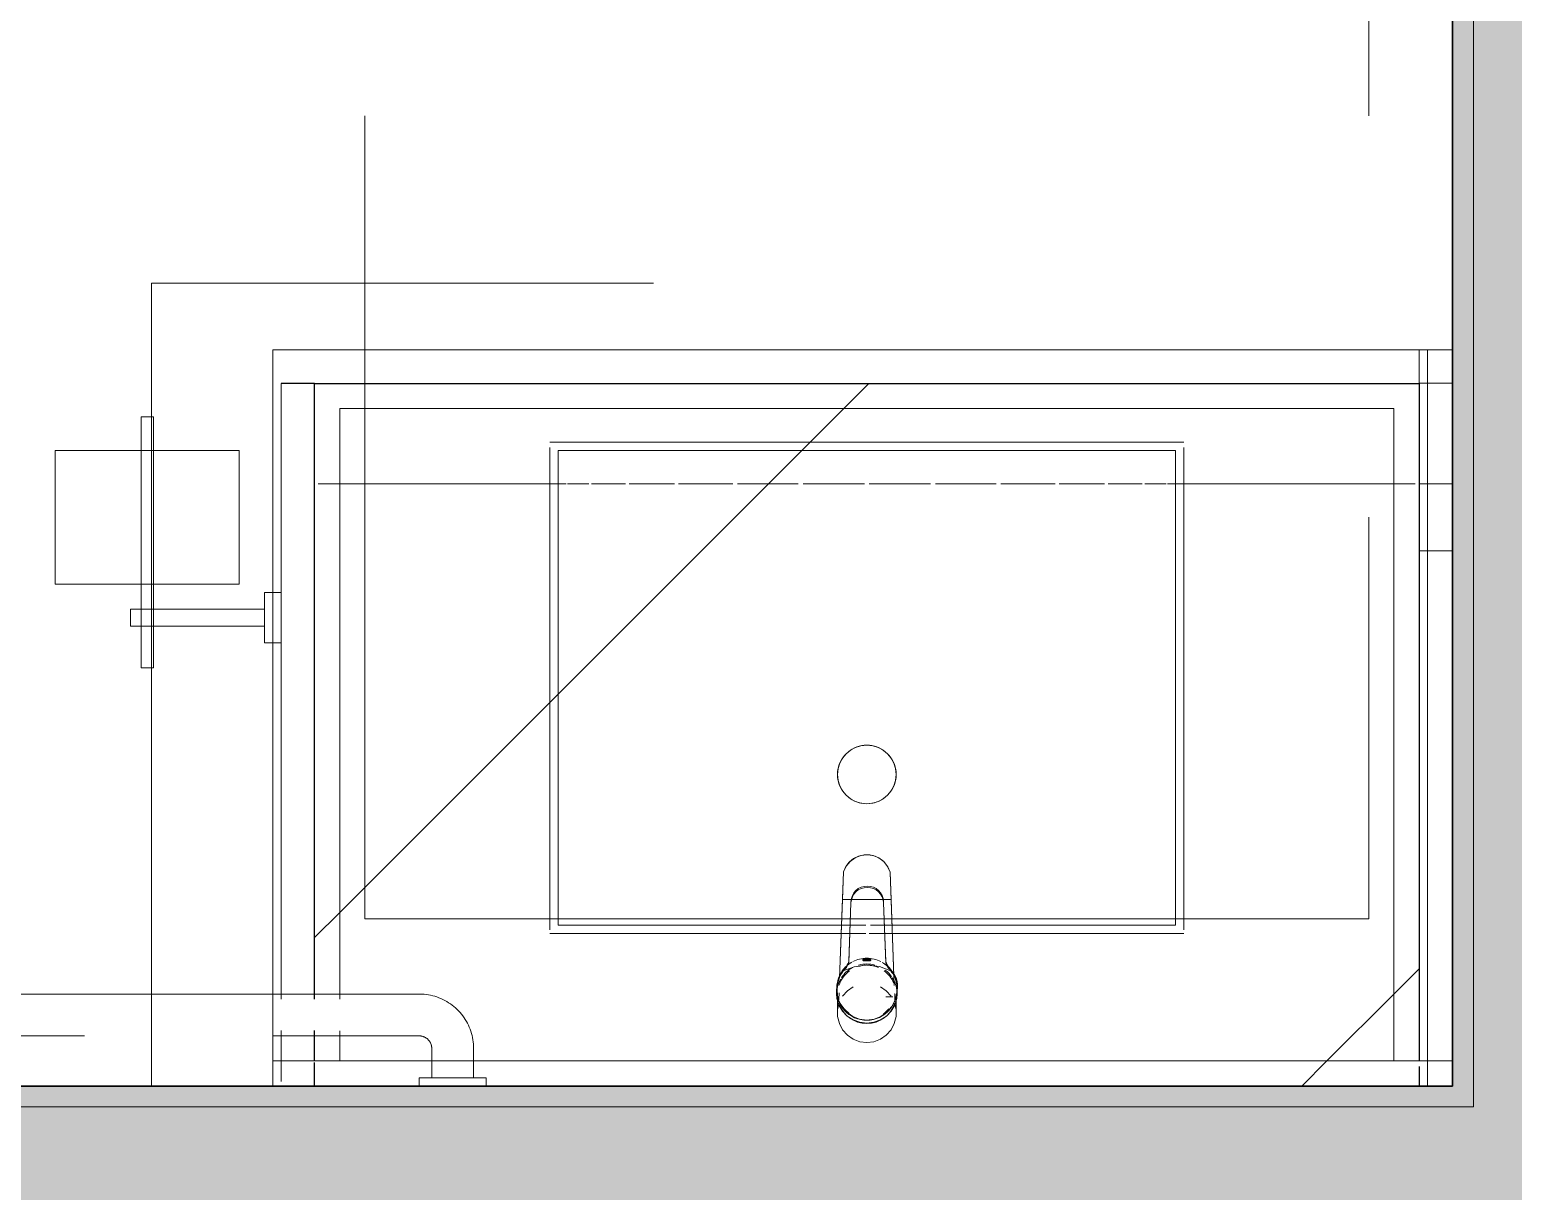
# Model space of a CAD drawing. Header units: inches. Extents: x 6 to 8416, y -388 to 6104.
# Drawn here: x 4610.4 to 4654.73, y 675.54 to 710.26 of the extents above; entities that cross this region are included whole.
import ezdxf

# ---------------------------------------------------------------- set-up
doc = ezdxf.new("R2010")
doc.units = ezdxf.units.IN
doc.header["$MEASUREMENT"] = 0
for name, pattern in [('Dash 1_16_', [48, 24, -24]), ('Hidden 1_16_', [36, 24, -12]), ('Hidden 3_16_', [13.5, 9, -4.5])]:
    doc.linetypes.add(name, pattern=pattern)
for name, color, linetype, lineweight in [('A-GENM', 13, 'Continuous', 18), ('A-WALL', 113, 'Continuous', 25), ('A-WALL-PATT', 111, 'Continuous', 35), ('I-WALL', 2, 'Continuous', 25), ('P-SANR-FIXT', 6, 'Continuous', 18), ('Q-CASE', 31, 'Continuous', 18), ('Q-SPCQ', 91, 'Continuous', 18)]:
    doc.layers.add(name, color=color, linetype=linetype, lineweight=lineweight)
pattern_1 = [(225, (510.363, 678.686), (16.97056, -16.97056), [])]

# ---------------------------------------------------------------- blocks, each defined once
blk = doc.blocks.new('PL BA Toilet-Unit-Two Piece-ICC ADA-AM - ICC Type B_ Side Approach_ Swing Up Bar-V420-LEVEL 3 - PLAN Copy 1 Copy 1')
at = {"layer": 'A-GENM', "linetype": 'Hidden 1_16_', "lineweight": 9}
for p, q in [((48, 56), (48, 24)), ((33, 24), (33, 0)), ((33, 24), (48, 24)), ((33, 0), (0, 0))]:
    blk.add_line(p, q, dxfattribs=at)
blk = doc.blocks.new('GM BA Vanity-Single - Lav Cab _ Apron-ICC ADA-AM - 33_ Sink Cab_End Panel - Forward-V422-LEVEL 3 - PLAN Copy 1 Copy 1')
at = {"layer": 'A-GENM'}
for p, q in [((0.75, 0), (0, 0)), ((0, 0), (0, -16)), ((0, -0.75), (0, 0)), ((0, 0), (0.75, 0)), ((35.25, 0), (0, 0)), ((0, 0), (0, -0.75)), ((0, -0.75), (0, 0)), ((0, 0), (0.75, 0)), ((0.75, 0), (0, 0)), ((0, 0), (0, -0.75)), ((0, 0), (0.75, 0)), ((0, -0.75), (0, 0)), ((0.75, -16), (0.75, 0)), ((0.75, 0), (0.75, -0.75)), ((0.75, 0), (35.25, 0)), ((35.25, 0), (0.75, 0)), ((0.75, 0), (35.25, 0)), ((35.25, -0.75), (35.25, 0)), ((35.25, 0), (35.25, -0.75)), ((35.25, -0.75), (35.25, 0)), ((35.25, 0), (35.25, -0.75)), ((0, -16), (0, -0.75)), ((0, -0.75), (35.25, -0.75)), ((0.75, -0.75), (0, -0.75)), ((0, -0.75), (0, -16)), ((0, -16), (0, -0.75)), ((0.75, -0.75), (0.75, -16)), ((35.25, -0.75), (0.75, -0.75)), ((35.25, -22), (35.25, -0.75)), ((35.25, -0.75), (35.25, -1.66)), ((35.25, -2.601), (35.25, -22)), ((8.281, -4.813), (16.746, -4.813)), ((8.281, -19), (8.281, -4.813)), ((16.746, -4.813), (8.281, -4.813)), ((8.281, -4.813), (8.281, -19)), ((16.746, -4.813), (16.975, -4.813)), ((16.975, -4.813), (16.746, -4.813)), ((16.975, -4.813), (17.386, -4.813)), ((17.386, -4.813), (16.975, -4.813)), ((17.531, -4.813), (17.999, -4.813)), ((17.999, -4.813), (17.531, -4.813)), ((17.999, -4.813), (18.254, -4.813)), ((18.254, -4.813), (17.999, -4.813)), ((18.254, -4.813), (26.719, -4.813)), ((26.719, -4.813), (18.254, -4.813)), ((26.719, -4.813), (26.719, -19)), ((26.719, -19), (26.719, -4.813)), ((0, -16), (0, -22)), ((0, -22), (0, -16)), ((0, -16), (0, -22)), ((0, -22), (0, -16)), ((0.75, -22), (0.75, -16)), ((0.75, -16), (0.75, -22)), ((26.719, -19), (8.281, -19)), ((8.281, -19), (26.719, -19)), ((0, -22), (0.75, -22)), ((0.75, -22), (0, -22)), ((0, -22), (0.75, -22)), ((0.75, -22), (0, -22)), ((0.75, -22), (1, -22)), ((1, -22), (0.75, -22)), ((1, -22), (35.25, -22)), ((35.25, -22), (1, -22))]:
    blk.add_line(p, q, dxfattribs=at)
blk = doc.blocks.new('GM Outlet Zone-AM - GM Outlet Zone-AM-V424-LEVEL 3 - PLAN Copy 1 Copy 1')
at = {"layer": 'A-GENM', "linetype": 'Dash 1_16_', "lineweight": 9}
for p, q in [((-3, 0), (3, 0)), ((3, 0), (-3, 0)), ((-3, -0.75), (-3, 0)), ((-3, 0), (-3, -1)), ((3, 0), (3, -0.75)), ((3, 0), (3, -1)), ((-3, -1), (-3, -0.75)), ((3, -0.75), (3, -1)), ((-3, -1), (3, -1)), ((3, -1), (-3, -1))]:
    blk.add_line(p, q, dxfattribs=at)
blk = doc.blocks.new('z Nested-Toilet Grab Bars - z Nested-Toilet Grab Bars-V429-LEVEL 3 - PLAN Copy 1 Copy 1')
at = {"layer": 'A-GENM', "linetype": 'Dash 1_16_', "lineweight": 9}
for p, q in [((-42.901, 0), (-43, 0)), ((-42.901, 0), (-43, 0)), ((-42.623, 0), (-42.901, 0)), ((-42.623, 0), (-42.901, 0)), ((-42.223, 0), (-42.623, 0)), ((-42.223, 0), (-42.623, 0)), ((-41.777, 0), (-42.223, 0)), ((-41.777, 0), (-42.223, 0)), ((-41.377, 0), (-41.777, 0)), ((-41.377, 0), (-41.777, 0)), ((-41.099, 0), (-41.377, 0)), ((-41.099, 0), (-41.377, 0)), ((-41, 0), (-41.099, 0)), ((-41, 0), (-41.099, 0)), ((-6.901, 0), (-7, 0)), ((-6.901, 0), (-7, 0)), ((-6.623, 0), (-6.901, 0)), ((-6.623, 0), (-6.901, 0)), ((-6.223, 0), (-6.623, 0)), ((-6.223, 0), (-6.623, 0)), ((-5.777, 0), (-6.223, 0)), ((-5.777, 0), (-6.223, 0)), ((-5.377, 0), (-5.777, 0)), ((-5.377, 0), (-5.777, 0)), ((-5.099, 0), (-5.377, 0)), ((-5.099, 0), (-5.377, 0)), ((-5, 0), (-5.099, 0)), ((-5, 0), (-5.099, 0)), ((-2.854, 0), (-4.25, 0)), ((-4.25, 0), (-0.25, 0)), ((-4.25, 0), (-4.25, -0.25)), ((-4.25, 0), (-4.25, -0.25)), ((-2.854, 0), (-2.875, 0)), ((-2.854, 0), (-2.875, 0)), ((-2.854, 0), (-2.875, 0)), ((-2.25, 0), (-2.875, 0)), ((-2.791, 0), (-2.854, 0)), ((-2.791, 0), (-2.854, 0)), ((-2.791, 0), (-2.854, 0)), ((-2.692, 0), (-2.791, 0)), ((-2.692, 0), (-2.791, 0)), ((-2.692, 0), (-2.791, 0)), ((-2.562, 0), (-2.692, 0)), ((-2.562, 0), (-2.692, 0)), ((-2.562, 0), (-2.692, 0)), ((-2.412, 0), (-2.562, 0)), ((-2.412, 0), (-2.562, 0)), ((-2.412, 0), (-2.562, 0)), ((-2.25, 0), (-2.412, 0)), ((-2.25, 0), (-2.412, 0)), ((-2.25, 0), (-2.412, 0)), ((-2.088, 0), (-2.25, 0)), ((-2.088, 0), (-2.25, 0)), ((-2.088, 0), (-2.25, 0)), ((-1.625, 0), (-2.25, 0)), ((-1.937, 0), (-2.088, 0)), ((-1.937, 0), (-2.088, 0)), ((-1.937, 0), (-2.088, 0)), ((-1.808, 0), (-1.937, 0)), ((-1.808, 0), (-1.937, 0)), ((-1.808, 0), (-1.937, 0)), ((-1.709, 0), (-1.808, 0)), ((-1.709, 0), (-1.808, 0)), ((-1.709, 0), (-1.808, 0)), ((-1.646, 0), (-1.709, 0)), ((-1.646, 0), (-1.709, 0)), ((-1.646, 0), (-1.709, 0)), ((-0.25, 0), (-1.646, 0)), ((-1.625, 0), (-1.646, 0)), ((-1.625, 0), (-1.646, 0)), ((-1.625, 0), (-1.646, 0)), ((-0.25, 0), (-0.25, -0.25)), ((-0.25, -0.25), (-0.25, 0)), ((-43, 0), (-43, -0.25)), ((-43, -0.25), (-42.901, -0.25)), ((-43, -0.25), (-42.901, -0.25)), ((-42.901, -0.25), (-42.623, -0.25)), ((-42.901, -0.25), (-41.099, -0.25)), ((-42.625, -0.25), (-42.625, -0.75)), ((-42.563, -0.25), (-42.625, -0.25)), ((-42.563, -0.25), (-42.625, -0.25)), ((-42.623, -0.25), (-42.223, -0.25)), ((-41.437, -0.25), (-42.563, -0.25)), ((-42.39, -0.25), (-42.563, -0.25)), ((-42.139, -0.25), (-42.39, -0.25)), ((-42.223, -0.25), (-41.777, -0.25)), ((-41.861, -0.25), (-42.139, -0.25)), ((-41.61, -0.25), (-41.861, -0.25)), ((-41.777, -0.25), (-41.377, -0.25)), ((-41.437, -0.25), (-41.61, -0.25)), ((-41.375, -0.25), (-41.437, -0.25)), ((-41.375, -0.25), (-41.437, -0.25)), ((-41.377, -0.25), (-41.099, -0.25)), ((-41.375, -0.75), (-41.375, -0.25)), ((-41.099, -0.25), (-41, -0.25)), ((-41.099, -0.25), (-41, -0.25)), ((-41, -0.25), (-41, 0)), ((-7, 0), (-7, -0.25)), ((-7, -0.25), (-5, -0.25)), ((-7, -0.25), (-5, -0.25)), ((-6.625, -0.25), (-6.625, -1.125)), ((-5.375, -0.25), (-6.625, -0.25)), ((-5.375, -0.25), (-6.625, -0.25)), ((-5.375, -1.125), (-5.375, -0.25)), ((-5, -0.25), (-5, 0)), ((-0.25, -0.25), (-4.25, -0.25)), ((-4.25, -0.25), (-2.854, -0.25)), ((-2.875, 0), (-2.875, -0.25)), ((-2.875, 0), (-2.875, -0.25)), ((-2.875, -0.25), (-2.875, -26)), ((-2.875, -0.25), (-2.875, -26)), ((-1.647, -0.25), (-0.25, -0.25)), ((-1.625, -0.25), (-1.625, 0)), ((-1.625, -0.25), (-1.625, 0)), ((-1.625, -26), (-1.625, -0.25)), ((-1.625, -26), (-1.625, -0.25)), ((-42.625, -0.75), (-42.625, -1.125)), ((-41.375, -1.125), (-41.375, -0.75)), ((-42.625, -1.125), (-42.624, -1.19)), ((-42.624, -1.19), (-42.62, -1.255)), ((-42.62, -1.255), (-42.613, -1.32)), ((-42.613, -1.32), (-42.604, -1.384)), ((-41.375, -1.129), (-41.375, -1.125)), ((-41.375, -1.144), (-41.375, -1.129)), ((-41.373, -1.159), (-41.375, -1.144)), ((-41.372, -1.174), (-41.373, -1.159)), ((-41.37, -1.189), (-41.372, -1.174)), ((-41.367, -1.203), (-41.37, -1.189)), ((-41.363, -1.218), (-41.367, -1.203)), ((-41.359, -1.233), (-41.363, -1.218)), ((-41.355, -1.247), (-41.359, -1.233)), ((-41.35, -1.261), (-41.355, -1.247)), ((-41.344, -1.275), (-41.35, -1.261)), ((-41.338, -1.288), (-41.344, -1.275)), ((-41.331, -1.302), (-41.338, -1.288)), ((-41.323, -1.315), (-41.331, -1.302)), ((-41.316, -1.328), (-41.323, -1.315)), ((-41.307, -1.34), (-41.316, -1.328)), ((-42.604, -1.384), (-42.593, -1.448)), ((-42.593, -1.448), (-42.578, -1.511)), ((-42.578, -1.511), (-42.562, -1.574)), ((-42.562, -1.574), (-42.543, -1.636)), ((-42.543, -1.636), (-42.521, -1.697)), ((-42.521, -1.697), (-42.497, -1.758)), ((-42.497, -1.758), (-42.47, -1.817)), ((-41.298, -1.352), (-41.307, -1.34)), ((-41.289, -1.364), (-41.298, -1.352)), ((-41.279, -1.375), (-41.289, -1.364)), ((-41.269, -1.386), (-41.279, -1.375)), ((-41.258, -1.397), (-41.269, -1.386)), ((-41.247, -1.407), (-41.258, -1.397)), ((-41.236, -1.417), (-41.247, -1.407)), ((-41.224, -1.426), (-41.236, -1.417)), ((-41.212, -1.435), (-41.224, -1.426)), ((-41.199, -1.443), (-41.212, -1.435)), ((-41.186, -1.45), (-41.199, -1.443)), ((-41.173, -1.458), (-41.186, -1.45)), ((-41.16, -1.464), (-41.173, -1.458)), ((-41.146, -1.47), (-41.16, -1.464)), ((-41.132, -1.476), (-41.146, -1.47)), ((-41.118, -1.481), (-41.132, -1.476)), ((-41.104, -1.485), (-41.118, -1.481)), ((-41.089, -1.489), (-41.104, -1.485)), ((-41.075, -1.493), (-41.089, -1.489)), ((-41.06, -1.495), (-41.075, -1.493)), ((-41.045, -1.497), (-41.06, -1.495)), ((-41.03, -1.499), (-41.045, -1.497)), ((-41.015, -1.5), (-41.03, -1.499)), ((-41, -1.5), (-41.015, -1.5)), ((-36.625, -1.5), (-41, -1.5)), ((-7, -1.5), (-36.625, -1.5)), ((-42.47, -1.817), (-42.441, -1.875)), ((-42.441, -1.875), (-42.41, -1.932)), ((-42.41, -1.932), (-42.377, -1.988)), ((-42.377, -1.988), (-42.341, -2.043)), ((-42.341, -2.043), (-42.303, -2.095)), ((-42.303, -2.095), (-42.264, -2.147)), ((-42.264, -2.147), (-42.222, -2.197)), ((-42.222, -2.197), (-42.178, -2.244)), ((-42.178, -2.244), (-42.132, -2.291)), ((-42.132, -2.291), (-42.085, -2.335)), ((-42.085, -2.335), (-42.035, -2.377)), ((-42.035, -2.377), (-41.984, -2.418)), ((-41.984, -2.418), (-41.932, -2.456)), ((-41.932, -2.456), (-41.878, -2.492)), ((-41.878, -2.492), (-41.823, -2.526)), ((-41.823, -2.526), (-41.766, -2.558)), ((-41.766, -2.558), (-41.708, -2.588)), ((-41.708, -2.588), (-41.649, -2.615)), ((-41.649, -2.615), (-41.589, -2.64)), ((-41.589, -2.64), (-41.528, -2.662)), ((-41.528, -2.662), (-41.466, -2.682)), ((-41.466, -2.682), (-41.403, -2.699)), ((-41.403, -2.699), (-41.34, -2.714)), ((-41.34, -2.714), (-41.276, -2.726)), ((-41.276, -2.726), (-41.212, -2.736)), ((-41.212, -2.736), (-41.147, -2.743)), ((-41.147, -2.743), (-41.083, -2.748)), ((-41.083, -2.748), (-41.018, -2.75)), ((-41.018, -2.75), (-41, -2.75)), ((-41, -2.75), (-36.625, -2.75)), ((-36.625, -2.75), (-7, -2.75)), ((-1.625, -28.253), (-1.625, -28.15)), ((-1.625, -28.225), (-1.625, -28.325)), ((-1.625, -28.351), (-1.625, -28.253)), ((-1.625, -28.325), (-1.625, -28.421)), ((-1.625, -28.446), (-1.625, -28.351)), ((-1.625, -28.421), (-1.625, -28.513)), ((-1.625, -28.537), (-1.625, -28.446)), ((-1.625, -28.685), (-1.625, -28.765)), ((-1.625, -28.786), (-1.625, -28.707)), ((-1.625, -28.765), (-1.625, -28.84)), ((-1.625, -28.859), (-1.625, -28.786)), ((-1.625, -28.84), (-1.625, -28.911)), ((-1.625, -28.929), (-1.625, -28.859)), ((-1.625, -28.911), (-1.625, -28.977)), ((-1.625, -28.994), (-1.625, -28.929)), ((-1.625, -28.977), (-1.625, -29.038)), ((-1.625, -29.054), (-1.625, -28.994)), ((-1.625, -29.038), (-1.625, -29.094)), ((-1.625, -29.109), (-1.625, -29.054)), ((-1.625, -29.094), (-1.625, -29.146)), ((-1.625, -29.159), (-1.625, -29.109)), ((-1.625, -29.146), (-1.625, -29.192)), ((-1.625, -29.204), (-1.625, -29.159)), ((-1.625, -29.192), (-1.625, -29.233)), ((-1.625, -29.244), (-1.625, -29.204)), ((-1.625, -29.233), (-1.625, -29.269)), ((-1.625, -29.278), (-1.625, -29.244)), ((-1.708, -29.686), (-1.72, -29.707)), ((-1.674, -29.618), (-1.685, -29.641)), ((-1.665, -29.595), (-1.674, -29.618)), ((-1.657, -29.572), (-1.665, -29.595)), ((-1.649, -29.548), (-1.657, -29.572)), ((-1.643, -29.524), (-1.649, -29.548)), ((-1.637, -29.499), (-1.643, -29.524)), ((-1.633, -29.475), (-1.637, -29.499)), ((-1.629, -29.45), (-1.633, -29.475)), ((-1.627, -29.425), (-1.629, -29.45)), ((-1.625, -29.4), (-1.627, -29.425)), ((-1.625, -29.269), (-1.625, -29.3)), ((-1.625, -29.308), (-1.625, -29.278)), ((-1.625, -29.3), (-1.625, -29.326)), ((-1.625, -29.332), (-1.625, -29.308)), ((-1.625, -29.326), (-1.625, -29.346)), ((-1.625, -29.351), (-1.625, -29.332)), ((-1.625, -29.346), (-1.625, -29.361)), ((-1.625, -29.364), (-1.625, -29.351)), ((-1.625, -29.361), (-1.625, -29.371)), ((-1.625, -29.372), (-1.625, -29.364)), ((-1.625, -29.371), (-1.625, -29.375)), ((-1.625, -29.375), (-1.625, -29.372)), ((-1.625, -29.375), (-1.625, -29.4)), ((-1.734, -29.728), (-1.749, -29.748)), ((-1.72, -29.707), (-1.734, -29.728))]:
    blk.add_line(p, q, dxfattribs=at)
at = {"layer": 'A-GENM', "linetype": 'Dash 1_16_', "lineweight": 9, "flags": 128}
for points in [[(-6.625, -1.125), (-6.625, -1.14), (-6.626, -1.155), (-6.628, -1.17), (-6.63, -1.185), (-6.632, -1.2), (-6.636, -1.214), (-6.64, -1.229), (-6.644, -1.243), (-6.649, -1.257), (-6.655, -1.271), (-6.661, -1.285), (-6.667, -1.298), (-6.675, -1.311), (-6.682, -1.324), (-6.69, -1.337), (-6.699, -1.349), (-6.708, -1.361), (-6.718, -1.372), (-6.728, -1.383), (-6.739, -1.394), (-6.75, -1.404), (-6.761, -1.414), (-6.773, -1.423), (-6.785, -1.432), (-6.797, -1.441), (-6.81, -1.448), (-6.823, -1.456), (-6.837, -1.463), (-6.85, -1.469), (-6.864, -1.475), (-6.878, -1.48), (-6.892, -1.484), (-6.907, -1.488), (-6.922, -1.492), (-6.936, -1.495), (-6.951, -1.497), (-6.966, -1.498), (-6.981, -1.5), (-6.996, -1.5), (-7, -1.5)], [(-7, -2.75), (-6.935, -2.749), (-6.87, -2.745), (-6.805, -2.738), (-6.741, -2.729), (-6.677, -2.718), (-6.614, -2.703), (-6.551, -2.687), (-6.489, -2.668), (-6.428, -2.646), (-6.367, -2.622), (-6.308, -2.595), (-6.25, -2.566), (-6.193, -2.535), (-6.137, -2.502), (-6.082, -2.466), (-6.03, -2.428), (-5.978, -2.389), (-5.928, -2.347), (-5.881, -2.303), (-5.834, -2.257), (-5.79, -2.21), (-5.748, -2.16), (-5.707, -2.109), (-5.669, -2.057), (-5.633, -2.003), (-5.599, -1.948), (-5.567, -1.891), (-5.537, -1.833), (-5.51, -1.774), (-5.485, -1.714), (-5.463, -1.653), (-5.443, -1.591), (-5.426, -1.528), (-5.411, -1.465), (-5.399, -1.401), (-5.389, -1.337), (-5.382, -1.272), (-5.377, -1.208), (-5.375, -1.143), (-5.375, -1.125)], [(-2.875, -29.375), (-2.875, -29.372), (-2.875, -29.364), (-2.875, -29.351), (-2.875, -29.332), (-2.875, -29.308), (-2.875, -29.278), (-2.875, -29.244), (-2.875, -29.204), (-2.875, -29.159), (-2.875, -29.109), (-2.875, -29.054), (-2.875, -28.994), (-2.875, -28.929), (-2.875, -28.859), (-2.875, -28.786), (-2.875, -28.707), (-2.875, -28.624), (-2.875, -28.537), (-2.875, -28.446), (-2.875, -28.351), (-2.875, -28.253), (-2.875, -28.15), (-2.875, -28.045), (-2.875, -27.936), (-2.875, -27.824), (-2.875, -27.708), (-2.875, -27.591), (-2.875, -27.47), (-2.875, -27.348), (-2.875, -27.223), (-2.875, -27.096), (-2.875, -26.968), (-2.875, -26.838), (-2.875, -26.706), (-2.875, -26.574), (-2.875, -26.44), (-2.875, -26.306), (-2.875, -26.171), (-2.875, -26.036), (-2.875, -26)], [(-2.875, -26), (-2.875, -26.135), (-2.875, -26.27), (-2.875, -26.404), (-2.875, -26.538), (-2.875, -26.671), (-2.875, -26.802), (-2.875, -26.933), (-2.875, -27.062), (-2.875, -27.189), (-2.875, -27.314), (-2.875, -27.438), (-2.875, -27.559), (-2.875, -27.677), (-2.875, -27.793), (-2.875, -27.906), (-2.875, -28.016), (-2.875, -28.122), (-2.875, -28.225), (-2.875, -28.325), (-2.875, -28.421), (-2.875, -28.513), (-2.875, -28.601), (-2.875, -28.685), (-2.875, -28.765), (-2.875, -28.84), (-2.875, -28.911), (-2.875, -28.977), (-2.875, -29.038), (-2.875, -29.094), (-2.875, -29.146), (-2.875, -29.192), (-2.875, -29.233), (-2.875, -29.269), (-2.875, -29.3), (-2.875, -29.326), (-2.875, -29.346), (-2.875, -29.361), (-2.875, -29.371), (-2.875, -29.375)], [(-1.625, -28.15), (-1.625, -28.045), (-1.625, -27.936), (-1.625, -27.824), (-1.625, -27.708), (-1.625, -27.591), (-1.625, -27.47), (-1.625, -27.348), (-1.625, -27.223), (-1.625, -27.096), (-1.625, -26.968), (-1.625, -26.838), (-1.625, -26.706), (-1.625, -26.574), (-1.625, -26.44), (-1.625, -26.306), (-1.625, -26.171), (-1.625, -26.036), (-1.625, -26)], [(-1.625, -26), (-1.625, -26.135), (-1.625, -26.27), (-1.625, -26.404), (-1.625, -26.538), (-1.625, -26.671), (-1.625, -26.802), (-1.625, -26.933), (-1.625, -27.062), (-1.625, -27.189), (-1.625, -27.314), (-1.625, -27.438), (-1.625, -27.559), (-1.625, -27.677), (-1.625, -27.793), (-1.625, -27.906), (-1.625, -28.016), (-1.625, -28.122), (-1.625, -28.225)], [(-1.625, -28.513), (-1.625, -28.601), (-1.625, -28.685)], [(-1.625, -28.707), (-1.625, -28.624), (-1.625, -28.537)], [(-2.25, -30), (-2.275, -30), (-2.3, -29.998), (-2.325, -29.996), (-2.35, -29.992), (-2.374, -29.988), (-2.399, -29.982), (-2.423, -29.976), (-2.447, -29.968), (-2.47, -29.96), (-2.493, -29.951), (-2.516, -29.94), (-2.539, -29.929), (-2.561, -29.917), (-2.582, -29.905), (-2.603, -29.891), (-2.623, -29.876), (-2.643, -29.861), (-2.662, -29.845), (-2.681, -29.828), (-2.698, -29.81), (-2.715, -29.792), (-2.732, -29.773), (-2.747, -29.754), (-2.762, -29.733), (-2.776, -29.713), (-2.789, -29.691), (-2.801, -29.67), (-2.813, -29.647), (-2.823, -29.625), (-2.833, -29.601), (-2.841, -29.578), (-2.849, -29.554), (-2.855, -29.53), (-2.861, -29.506), (-2.866, -29.481), (-2.87, -29.457), (-2.872, -29.432), (-2.874, -29.407), (-2.875, -29.382), (-2.875, -29.375)], [(-1.685, -29.641), (-1.696, -29.664), (-1.708, -29.686)], [(-1.749, -29.748), (-1.764, -29.768), (-1.78, -29.787), (-1.797, -29.806), (-1.815, -29.823), (-1.833, -29.84), (-1.852, -29.857), (-1.871, -29.872), (-1.892, -29.887), (-1.912, -29.901), (-1.934, -29.914), (-1.955, -29.926), (-1.978, -29.938), (-2, -29.948), (-2.024, -29.958), (-2.047, -29.966), (-2.071, -29.974), (-2.095, -29.98), (-2.119, -29.986), (-2.144, -29.991), (-2.168, -29.995), (-2.193, -29.997), (-2.218, -29.999), (-2.243, -30), (-2.25, -30)]]:
    blk.add_lwpolyline(points, dxfattribs=at)
blk = doc.blocks.new('z Nested-Lav Basin-Rectangular - Rectangular-V390-LEVEL 3 - PLAN Copy 1 Copy 1')
at = {"layer": 'P-SANR-FIXT', "lineweight": 9}
for p, q in [((-9.469, 7.387), (-0.764, 7.387)), ((-9.469, 7.282), (-9.469, -7.141)), ((-9.219, -7.051), (-9.219, 7.137)), ((-9.219, 7.137), (-0.754, 7.137)), ((-0.537, 7.387), (-0.768, 7.387)), ((-0.764, 7.387), (-0.534, 7.387)), ((-0.759, 7.137), (-0.528, 7.137)), ((-0.754, 7.137), (-0.525, 7.137)), ((-0.073, 7.387), (-0.537, 7.387)), ((-0.534, 7.387), (-0.073, 7.387)), ((-0.528, 7.137), (-0.114, 7.137)), ((-0.525, 7.137), (-0.114, 7.137)), ((0.031, 7.137), (0.499, 7.137)), ((0.031, 7.137), (0.501, 7.137)), ((0.032, 7.387), (0.508, 7.387)), ((0.51, 7.387), (0.032, 7.387)), ((0.499, 7.137), (0.754, 7.137)), ((0.501, 7.137), (0.759, 7.137)), ((0.508, 7.387), (0.764, 7.387)), ((0.768, 7.387), (0.51, 7.387)), ((0.754, 7.137), (9.219, 7.137)), ((0.764, 7.387), (9.469, 7.387)), ((9.219, 7.137), (9.219, -7.051)), ((9.469, -7.139), (9.469, 7.278)), ((9.219, -7.051), (-9.219, -7.051)), ((9.469, -7.301), (-9.469, -7.301))]:
    blk.add_line(p, q, dxfattribs=at)
at = {"layer": 'P-SANR-FIXT', "lineweight": 9, "flags": 128}
for points in [[(-0.768, 7.387), (-2.107, 7.387), (-4.108, 7.387), (-5.904, 7.387), (-7.403, 7.387), (-8.531, 7.387), (-9.231, 7.387), (-9.469, 7.387)], [(-9.219, 7.137), (-8.988, 7.137), (-8.306, 7.137), (-7.208, 7.137), (-5.748, 7.137), (-4, 7.137), (-2.051, 7.137), (-0.759, 7.137)], [(0.759, 7.137), (2.051, 7.137), (4, 7.137), (5.748, 7.137), (7.208, 7.137), (8.306, 7.137), (8.988, 7.137), (9.219, 7.137)], [(9.469, 7.387), (9.231, 7.387), (8.531, 7.387), (7.403, 7.387), (5.904, 7.387), (4.108, 7.387), (2.107, 7.387), (0.768, 7.387)], [(9.219, -7.051), (8.988, -7.051), (8.306, -7.051), (7.208, -7.051), (5.748, -7.051), (4, -7.051), (2.051, -7.051), (0, -7.051), (-2.051, -7.051), (-4, -7.051), (-5.748, -7.051), (-7.208, -7.051), (-8.306, -7.051), (-8.988, -7.051), (-9.219, -7.051)], [(-9.469, -7.301), (-9.231, -7.301), (-8.531, -7.301), (-7.403, -7.301), (-5.904, -7.301), (-4.108, -7.301), (-2.107, -7.301), (0, -7.301), (2.107, -7.301), (4.108, -7.301), (5.904, -7.301), (7.403, -7.301), (8.531, -7.301), (9.231, -7.301), (9.469, -7.301)]]:
    blk.add_lwpolyline(points, dxfattribs=at)
at = {"layer": 'P-SANR-FIXT'}
blk.add_circle((0, 2.637), 0.875, dxfattribs=at)
at = {"layer": 'P-SANR-FIXT', "lineweight": 9}
for points in [[(-0.875, 2.637), (-0.875, 2.738), (-0.839, 2.942), (-0.684, 3.211), (-0.447, 3.41), (-0.155, 3.516), (0.155, 3.516), (0.447, 3.41), (0.684, 3.21), (0.839, 2.942), (0.875, 2.738), (0.875, 2.637)], [(-0.67, 3.199), (-0.736, 3.121), (-0.787, 3.032), (-0.822, 2.936)], [(-0.438, 3.394), (-0.526, 3.343), (-0.605, 3.277), (-0.67, 3.199)], [(-0.152, 3.498), (-0.252, 3.481), (-0.349, 3.445), (-0.438, 3.394)], [(0.152, 3.498), (0.052, 3.516), (-0.052, 3.516), (-0.152, 3.498)], [(0.438, 3.394), (0.349, 3.445), (0.252, 3.481), (0.152, 3.498)], [(0.67, 3.199), (0.605, 3.277), (0.526, 3.343), (0.438, 3.394)], [(0.822, 2.936), (0.787, 3.031), (0.736, 3.121), (0.67, 3.199)], [(-0.822, 2.936), (-0.857, 2.84), (-0.875, 2.738), (-0.875, 2.637)], [(0.875, 2.637), (0.875, 2.738), (0.857, 2.84), (0.822, 2.936)], [(-0.875, 2.637), (-0.875, 2.535), (-0.857, 2.433), (-0.822, 2.337)], [(0.875, 2.637), (0.875, 2.535), (0.839, 2.331), (0.684, 2.063), (0.447, 1.863), (0.155, 1.757), (-0.155, 1.757), (-0.447, 1.863), (-0.684, 2.062), (-0.839, 2.331), (-0.875, 2.535), (-0.875, 2.637)], [(-0.822, 2.337), (-0.787, 2.242), (-0.736, 2.152), (-0.67, 2.074)], [(0.67, 2.074), (0.736, 2.152), (0.787, 2.242), (0.822, 2.337)], [(0.822, 2.337), (0.857, 2.433), (0.875, 2.535), (0.875, 2.637)], [(-0.67, 2.074), (-0.605, 1.996), (-0.526, 1.93), (-0.438, 1.879)], [(-0.438, 1.879), (-0.349, 1.828), (-0.252, 1.793), (-0.152, 1.775)], [(-0.152, 1.775), (-0.052, 1.757), (0.052, 1.757), (0.152, 1.775)], [(0.152, 1.775), (0.252, 1.793), (0.349, 1.828), (0.438, 1.879)], [(0.438, 1.879), (0.526, 1.93), (0.605, 1.996), (0.67, 2.074)]]:
    blk.add_open_spline(points, degree=3, dxfattribs=at)
blk = doc.blocks.new('z Nested-Faucet-BA-Sngl Handle - Faucet-V430-LEVEL 3 - PLAN Copy 1 Copy 1')
at = {"layer": 'P-SANR-FIXT'}
for p, q in [((-0.878, 1.628), (-0.878, 1.072)), ((-0.586, 1.721), (-0.73, 1.571)), ((0.878, 1.072), (0.878, 1.628)), ((-0.892, 1.197), (-0.904, 1.059)), ((-0.904, 1.059), (-0.904, 0.911)), ((-0.904, 1.059), (-0.901, 0.993)), ((-0.837, 1.3), (-0.837, 1.146)), ((-0.837, 1.146), (-0.837, 1.058)), ((-0.837, 1.058), (-0.829, 1.058)), ((-0.829, 1.058), (-0.837, 1.058)), ((-0.772, 1.146), (-0.57, 1.146)), ((-0.723, 1.126), (-0.582, 0.966)), ((-0.582, 0.966), (-0.408, 0.845)), ((0.408, 0.845), (0.582, 0.966)), ((0.582, 0.966), (0.723, 1.126)), ((0.828, 1.029), (0.835, 1.214)), ((0.836, 1.232), (0.832, 1.146)), ((0.836, 1.232), (0.85, 1.232)), ((0.85, 1.232), (0.836, 1.232)), ((0.85, 1.3), (0.85, 1.232)), ((0.85, 1.232), (0.85, 1.3)), ((0.89, 0.926), (0.89, 0.966)), ((0.904, 1.059), (0.892, 1.197)), ((0.901, 0.993), (0.904, 1.059)), ((0.904, 0.911), (0.904, 1.059)), ((-0.913, 0.847), (-0.913, 0.806)), ((-0.82, 0.808), (-0.697, -2.584)), ((-0.727, -1.767), (-0.82, 0.808)), ((0.697, -2.591), (0.812, 0.587)), ((0.812, 0.587), (0.727, -1.767)), ((-0.567, 0.126), (-0.5, -1.664)), ((-0.567, 0.085), (-0.567, 0.126)), ((-0.502, -1.664), (-0.567, 0.085)), ((-0.118, 0.06), (-0.118, 0.019)), ((-0.118, 0.019), (-0.114, 0.019)), ((-0.118, 0.019), (-0.114, 0.019)), ((-0.114, 0.019), (-0.102, 0.019)), ((-0.114, 0.019), (-0.102, 0.019)), ((-0.102, 0.019), (-0.084, 0.019)), ((-0.102, 0.019), (-0.084, 0.019)), ((-0.084, 0.019), (-0.059, 0.019)), ((-0.084, 0.019), (-0.059, 0.019)), ((-0.059, 0.019), (-0.031, 0.019)), ((-0.059, 0.019), (-0.031, 0.019)), ((-0.031, 0.019), (0, 0.019)), ((-0.031, 0.019), (0, 0.019)), ((0, 0.019), (0.031, 0.019)), ((0, 0.019), (0.031, 0.019)), ((0.031, 0.019), (0.059, 0.019)), ((0.031, 0.019), (0.059, 0.019)), ((0.059, 0.019), (0.084, 0.019)), ((0.059, 0.019), (0.084, 0.019)), ((0.084, 0.019), (0.102, 0.019)), ((0.084, 0.019), (0.102, 0.019)), ((0.102, 0.019), (0.114, 0.019)), ((0.102, 0.019), (0.114, 0.019)), ((0.114, 0.019), (0.118, 0.019)), ((0.114, 0.019), (0.118, 0.019)), ((0.118, 0.019), (0.118, 0.06)), ((0.476, -1.663), (0.538, 0.119)), ((0.538, 0.078), (0.477, -1.663)), ((0.538, 0.078), (0.538, 0.119)), ((0.608, 0.226), (0.608, 0.267)), ((-0.697, -2.584), (-0.727, -1.767)), ((-0.727, -1.767), (0.727, -1.767)), ((0.727, -1.767), (0.697, -2.591)), ((-0.63, -2.738), (-0.697, -2.584)), ((0.697, -2.591), (0.628, -2.745)), ((-0.53, -2.874), (-0.63, -2.738)), ((-0.518, -2.886), (-0.53, -2.874)), ((0.527, -2.879), (0.521, -2.885)), ((0.628, -2.745), (0.527, -2.879))]:
    blk.add_line(p, q, dxfattribs=at)
at = {"layer": 'P-SANR-FIXT', "flags": 128}
for points in [[(0, 2.513), (-0.21, 2.488), (-0.408, 2.412), (-0.582, 2.291), (-0.723, 2.131), (-0.821, 1.942), (-0.872, 1.735), (-0.872, 1.522), (-0.83, 1.338)], [(0.83, 1.338), (0.872, 1.522), (0.872, 1.735), (0.821, 1.942), (0.723, 2.131), (0.582, 2.291), (0.408, 2.412), (0.21, 2.488), (0, 2.513)], [(-0.74, 0.375), (-0.843, 0.574), (-0.897, 0.793), (-0.898, 1.019), (-0.846, 1.238), (-0.745, 1.438), (-0.601, 1.607), (-0.421, 1.736), (-0.217, 1.816), (0, 1.844)], [(0, 1.929), (-0.211, 1.905), (-0.41, 1.834), (-0.586, 1.721)], [(0.892, 1.197), (0.834, 1.393), (0.73, 1.571), (0.586, 1.721), (0.41, 1.834), (0.211, 1.905), (0, 1.929)], [(0, 1.844), (0.217, 1.816), (0.421, 1.736), (0.601, 1.607), (0.745, 1.438), (0.846, 1.238), (0.898, 1.019), (0.897, 0.793), (0.843, 0.574), (0.74, 0.375)], [(-0.73, 1.571), (-0.834, 1.393), (-0.892, 1.197)], [(0, 0.193), (-0.375, 0.243), (-0.74, 0.375)], [(0.74, 0.375), (0.38, 0.244), (0, 0.193)], [(-0.697, -2.584), (-0.622, -2.753), (-0.506, -2.898), (-0.358, -3.009), (-0.187, -3.079), (-0.003, -3.103), (0.181, -3.081), (0.353, -3.013), (0.503, -2.903), (0.62, -2.76), (0.697, -2.591)], [(0.521, -2.885), (0.397, -2.987), (0.246, -3.061), (0.081, -3.099), (-0.087, -3.098), (-0.251, -3.059), (-0.401, -2.982), (-0.518, -2.886)]]:
    blk.add_lwpolyline(points, dxfattribs=at)
at = {"layer": 'P-SANR-FIXT'}
for centre, major_axis, ratio, start_param, end_param in [((0, 1.072), (0.878, 0), 0.992546, 1.570796, 2.827433), ((0, 1.072), (-0.878, 0), 0.992546, 4.712389, 5.969026), ((0.006, 0.973), (0.888, 0), 0.981627, 0.933909, 2.665692), ((0, 1.072), (0.878, 0), 0.992546, 0.314159, 1.570796), ((0, 1.072), (0.878, 0), 0.992546, 0.314159, 1.570796), ((0.254, 0.847), (1.168, 0), 0.981627, 2.665692, 3.178986), ((0.006, 0.932), (0.888, 0), 0.981627, 2.170897, 2.418294), ((0.011, 0.98), (0.879, 0), 0.981627, 0.042013, 0.933909), ((0.011, 0.939), (0.879, 0), 0.981627, 0.710935, 0.933909), ((0.011, 0.939), (0.879, 0), 0.981627, 0.487961, 0.710935), ((0.254, 0.806), (1.168, 0), 0.981627, 2.964137, 3.178986), ((0, 1.061), (0.904, 0), 0.992546, 3.217646, 3.715894), ((-0.314, 0.966), (1.204, 0), 0.981627, 5.996826, 6.325199), ((0, 1.072), (0.878, 0), 0.992546, 6.230844, 6.449596), ((-0.314, 0.926), (-1.204, 0), 0.981627, 3.01942, 3.141593), ((-0.314, 0.926), (1.204, 0), 0.981627, 0, 0.042013), ((-0.322, 0.826), (0.591, 0), 0.981627, 3.178986, 3.714688), ((-0.322, 0.785), (0.591, 0), 0.981627, 3.178986, 3.714688), ((0.566, 1.388), (1.648, 0), 0.981627, 3.714688, 3.860385), ((0.566, 1.348), (1.648, 0), 0.981627, 3.714688, 3.787537), ((0, 1.072), (0.878, 0), 0.992546, 3.551058, 4.075712), ((0, 1.072), (0.878, 0), 0.992546, 3.551058, 4.075712), ((0, 1.061), (0.904, 0), 0.992546, 3.750335, 4.060308), ((0, 1.061), (0.904, 0), 0.992546, 5.210637, 5.708884), ((0, 1.072), (0.878, 0), 0.992546, 5.340708, 5.969026), ((0, 1.072), (0.878, 0), 0.992546, 5.340708, 5.969026), ((0.057, 0.859), (0.817, 0), 0.981627, 5.452534, 5.996826), ((0.057, 0.818), (0.817, 0), 0.981627, 5.633965, 5.815395), ((0, 1.061), (0.904, 0), 0.992546, 5.760739, 5.987105), ((0.057, 0.818), (0.817, 0), 0.981627, 5.815395, 5.996826), ((-0.314, 0.926), (1.204, 0), 0.981627, 5.996826, 6.161012), ((0.566, 1.348), (1.648, 0), 0.981627, 3.787537, 3.860385), ((0, 0.89), (0.904, 0), 0.992546, 3.752746, 4.180072), ((-1.05, 0), (0.5, 0), 0.981627, 0.402972, 0.718792), ((-1.05, -0.04), (0.5, 0), 0.981627, 0.258592, 0.718792), ((-1.05, 0), (0.5, 0), 0.981627, 0.258592, 0.402972), ((0, 0.89), (0.904, 0), 0.992546, 4.232568, 4.712389), ((0, 1.072), (0.878, 0), 0.992546, 4.304525, 4.702797), ((0, 1.072), (0.878, 0), 0.992546, 4.304525, 4.702797), ((0, 1.061), (0.904, 0), 0.992546, 4.44211, 4.712389), ((0, 1.061), (-0.904, 0), 0.992546, 1.570796, 1.844377), ((0, 0.89), (0.904, 0), 0.992546, 4.712389, 5.19221), ((0, 1.072), (0.878, 0), 0.992546, 4.721981, 5.021918), ((0, 1.072), (0.878, 0), 0.992546, 4.721981, 5.021918), ((0, 0.89), (0.904, 0), 0.992546, 5.234976, 5.672032), ((1.193, -0.131), (0.689, 0), 0.981627, 2.584339, 2.826182), ((1.193, -0.091), (0.689, 0), 0.981627, 2.708663, 2.826182), ((1.193, -0.091), (0.689, 0), 0.981627, 2.584339, 2.708663), ((0.057, 0.818), (0.817, 0), 0.981627, 5.452534, 5.633965), ((-0.012, -1.647), (0.488, 0), 0.981627, 3.17816, 6.248991), ((-0.012, -1.687), (0.488, 0), 0.981627, 3.17816, 6.248991)]:
    blk.add_ellipse(centre, major_axis=major_axis, ratio=ratio, start_param=start_param, end_param=end_param, dxfattribs=at)
for points in [[(-0.115, 0.063), (-0.117, 0.062), (-0.118, 0.061), (-0.118, 0.06)], [(-0.118, 0.06), (-0.118, 0.059), (-0.117, 0.058), (-0.115, 0.056)], [(-0.106, 0.065), (-0.108, 0.065), (-0.112, 0.064), (-0.114, 0.063), (-0.115, 0.063)], [(-0.115, 0.056), (-0.113, 0.055), (-0.11, 0.054), (-0.106, 0.052)], [(-0.092, 0.066), (-0.098, 0.066), (-0.103, 0.065), (-0.106, 0.065)], [(-0.106, 0.052), (-0.103, 0.051), (-0.098, 0.049), (-0.093, 0.048)], [(-0.093, 0.048), (-0.087, 0.047), (-0.081, 0.045), (-0.074, 0.044)], [(-0.074, 0.067), (-0.081, 0.067), (-0.087, 0.066), (-0.092, 0.066)], [(-0.051, 0.067), (-0.059, 0.067), (-0.067, 0.067), (-0.074, 0.067)], [(-0.074, 0.044), (-0.067, 0.043), (-0.059, 0.042), (-0.052, 0.041)], [(-0.052, 0.041), (-0.048, 0.04), (-0.039, 0.039), (-0.031, 0.039), (-0.027, 0.039)], [(-0.026, 0.067), (-0.035, 0.067), (-0.043, 0.067), (-0.051, 0.067)], [(-0.027, 0.039), (-0.018, 0.038), (-0.009, 0.038), (0, 0.038)], [(0, 0.067), (-0.009, 0.067), (-0.018, 0.067), (-0.026, 0.067)], [(0.026, 0.067), (0.018, 0.067), (0.009, 0.067), (0, 0.067)], [(0, 0.038), (0.009, 0.038), (0.018, 0.038), (0.027, 0.039)], [(0.051, 0.067), (0.047, 0.067), (0.039, 0.067), (0.031, 0.067), (0.026, 0.067)], [(0.027, 0.039), (0.035, 0.039), (0.044, 0.04), (0.052, 0.041)], [(0.074, 0.067), (0.067, 0.067), (0.059, 0.067), (0.051, 0.067)], [(0.052, 0.041), (0.06, 0.042), (0.067, 0.043), (0.074, 0.044)], [(0.092, 0.066), (0.087, 0.066), (0.081, 0.067), (0.074, 0.067)], [(0.074, 0.044), (0.081, 0.045), (0.087, 0.047), (0.093, 0.048)], [(0.106, 0.065), (0.103, 0.065), (0.098, 0.066), (0.092, 0.066)], [(0.093, 0.048), (0.098, 0.049), (0.103, 0.051), (0.106, 0.052)], [(0.115, 0.063), (0.113, 0.064), (0.11, 0.064), (0.106, 0.065)], [(0.106, 0.052), (0.108, 0.053), (0.112, 0.055), (0.114, 0.056), (0.115, 0.056)], [(0.118, 0.06), (0.118, 0.061), (0.117, 0.062), (0.115, 0.063)], [(0.115, 0.056), (0.117, 0.058), (0.118, 0.059), (0.118, 0.06)]]:
    blk.add_open_spline(points, degree=3, dxfattribs=at)
blk = doc.blocks.new('z Nested-Clearance-Plumbing-AM - Clearance-1978450-LEVEL 3 - PLAN Copy 1 Copy 1')
at = {"layer": 'A-GENM', "linetype": 'Hidden 1_16_', "lineweight": 9}
for p, q in [((-15, -48), (-15, 0)), ((-15, 0), (-0.748, 0)), ((-0.748, 0), (-0.518, 0)), ((-0.518, 0), (0.492, 0)), ((0.492, 0), (0.748, 0)), ((0.748, 0), (15, 0)), ((15, 0), (15, -48))]:
    blk.add_line(p, q, dxfattribs=at)
blk = doc.blocks.new('CW BA Var LW - Double Doors _ Apron - AM - W x H x 21_ D - 5 1_2_ Apron-V1400-LEVEL 3 - PLAN Copy 1 Copy 1')
at = {"layer": 'Q-CASE', "lineweight": 9}
h = blk.add_hatch(dxfattribs=at)
h.set_pattern_fill('FP_143', color=256, style=0, pattern_type=2)
h.set_pattern_definition(pattern_1)
h.paths.add_polyline_path([(17.988, 0), (-14.262, 0), (-14.262, -21), (18.738, -21), (18.738, 0)])
h.paths.add_polyline_path([(-8.305, -0.75), (17.988, -0.75), (17.988, -20.25), (-13.512, -20.25), (-13.512, -0.75), (-11.098, -0.75)])
h = blk.add_hatch(dxfattribs=at)
h.set_pattern_fill('FP_143', color=256, style=0, pattern_type=2)
h.set_pattern_definition(pattern_1)
h.paths.add_polyline_path([(1.637, -0.75), (-13.512, -0.75), (-13.512, -20.25), (17.988, -20.25), (17.988, -0.75), (1.721, -0.75)])
for p, q in [((-14.262, 0), (-14.262, -0.581)), ((-14.262, -0.581), (-14.262, 0)), ((-14.262, 0), (18.738, 0)), ((18.738, 0), (-14.262, 0)), ((18.738, 0), (18.738, -0.705)), ((18.738, -0.705), (18.738, 0)), ((-14.262, 0), (-14.262, -0.581)), ((-14.262, -0.581), (-14.262, 0)), ((-14.262, 0), (18.738, 0)), ((18.738, 0), (-14.262, 0)), ((18.738, 0), (18.738, -0.705)), ((18.738, -0.705), (18.738, 0)), ((-14.262, -0.75), (-14.262, -16)), ((-14.262, -16), (-14.262, -0.75)), ((-14.262, -0.75), (-14.262, -16)), ((-14.262, -16), (-14.262, -0.75)), ((-13.512, -0.75), (17.988, -0.75)), ((-13.512, -20.25), (-13.512, -0.75)), ((17.988, -0.75), (-13.512, -0.75)), ((-13.512, -0.75), (-13.512, -20.25)), ((17.988, -0.75), (17.988, -1.655)), ((17.988, -1.568), (17.988, -0.75)), ((18.738, -0.75), (18.738, -1.657)), ((18.738, -1.57), (18.738, -0.75)), ((18.738, -0.75), (18.738, -1.57)), ((18.738, -1.57), (18.738, -0.75)), ((17.988, -2.601), (17.988, -20.25)), ((18.738, -2.601), (18.738, -21)), ((17.988, -20.25), (17.988, -2.688)), ((18.738, -21), (18.738, -2.688)), ((18.738, -2.688), (18.738, -18)), ((18.738, -18), (18.738, -2.688)), ((-14.262, -16), (-14.262, -21)), ((-14.262, -21), (-14.262, -16)), ((-14.262, -16), (-14.262, -18)), ((-14.262, -18), (-14.262, -16)), ((-7.209, -18), (-14.151, -18)), ((-7.209, -18), (-14.151, -18)), ((-6.981, -18), (-7.209, -18)), ((-6.981, -18), (-7.209, -18)), ((-6.75, -18), (-6.965, -18)), ((-6.75, -18), (-6.965, -18)), ((-6.068, -18), (-6.702, -18)), ((-6.068, -18), (-6.702, -18)), ((-4.97, -18), (-5.991, -18)), ((-4.97, -18), (-5.991, -18)), ((-3.51, -18), (-4.867, -18)), ((-3.51, -18), (-4.867, -18)), ((-1.762, -18), (-3.387, -18)), ((-1.762, -18), (-3.387, -18)), ((0.186, -18), (-1.625, -18)), ((0.186, -18), (-1.625, -18)), ((2.164, -18), (0.338, -18)), ((2.164, -18), (0.338, -18)), ((4.138, -18), (2.311, -18)), ((4.138, -18), (2.311, -18)), ((6.1, -18), (4.289, -18)), ((6.1, -18), (4.289, -18)), ((7.862, -18), (6.238, -18)), ((7.862, -18), (6.238, -18)), ((9.342, -18), (7.986, -18)), ((9.342, -18), (7.986, -18)), ((10.466, -18), (9.445, -18)), ((10.466, -18), (9.445, -18)), ((11.177, -18), (10.544, -18)), ((11.177, -18), (10.544, -18)), ((11.44, -18), (11.225, -18)), ((11.44, -18), (11.225, -18)), ((11.685, -18), (11.456, -18)), ((11.685, -18), (11.456, -18)), ((17.988, -18), (11.685, -18)), ((17.988, -18), (11.685, -18)), ((18.627, -18), (18.002, -18)), ((18.627, -18), (18.002, -18)), ((17.988, -20.25), (-13.512, -20.25)), ((-13.512, -20.25), (17.988, -20.25)), ((18.738, -21), (-14.262, -21)), ((18.738, -21), (-14.262, -21)), ((-14.262, -21), (18.738, -21))]:
    blk.add_line(p, q, dxfattribs=at)
at = {"layer": 'Q-CASE', "linetype": 'Hidden 3_16_', "lineweight": 9}
for p, q in [((-14.262, 0), (-14.262, -0.581)), ((-14.262, -0.581), (-14.262, 0)), ((-14.262, 0), (18.738, 0)), ((18.738, 0), (-14.262, 0)), ((18.738, 0), (18.738, -0.705)), ((18.738, -0.705), (18.738, 0)), ((-14.262, -0.75), (-14.262, -16)), ((-14.262, -16), (-14.262, -0.75)), ((-13.512, -0.75), (17.988, -0.75)), ((-13.512, -20.25), (-13.512, -0.75)), ((17.988, -0.75), (-13.512, -0.75)), ((-13.512, -0.75), (-13.512, -20.25)), ((17.988, -0.75), (17.988, -1.568)), ((17.988, -1.568), (17.988, -0.75)), ((18.738, -0.75), (18.738, -1.57)), ((18.738, -1.57), (18.738, -0.75)), ((17.988, -2.688), (17.988, -20.25)), ((17.988, -20.25), (17.988, -2.688)), ((18.738, -2.688), (18.738, -21)), ((18.738, -18), (18.738, -2.688)), ((-14.262, -16), (-14.262, -18)), ((-14.262, -21), (-14.262, -16)), ((-14.262, -18), (-14.262, -21)), ((-7.209, -18), (-14.151, -18)), ((-7.209, -18), (-14.151, -18)), ((-6.981, -18), (-7.209, -18)), ((-6.981, -18), (-7.209, -18)), ((-6.75, -18), (-6.965, -18)), ((-6.75, -18), (-6.965, -18)), ((-6.068, -18), (-6.702, -18)), ((-6.068, -18), (-6.702, -18)), ((-4.97, -18), (-5.991, -18)), ((-4.97, -18), (-5.991, -18)), ((-3.51, -18), (-4.867, -18)), ((-3.51, -18), (-4.867, -18)), ((-1.762, -18), (-3.387, -18)), ((-1.762, -18), (-3.387, -18)), ((0.186, -18), (-1.625, -18)), ((0.186, -18), (-1.625, -18)), ((2.164, -18), (0.338, -18)), ((2.164, -18), (0.338, -18)), ((4.138, -18), (2.311, -18)), ((4.138, -18), (2.311, -18)), ((6.1, -18), (4.289, -18)), ((6.1, -18), (4.289, -18)), ((7.862, -18), (6.238, -18)), ((7.862, -18), (6.238, -18)), ((9.342, -18), (7.986, -18)), ((9.342, -18), (7.986, -18)), ((10.466, -18), (9.445, -18)), ((10.466, -18), (9.445, -18)), ((11.177, -18), (10.544, -18)), ((11.177, -18), (10.544, -18)), ((11.44, -18), (11.225, -18)), ((11.44, -18), (11.225, -18)), ((11.685, -18), (11.456, -18)), ((11.685, -18), (11.456, -18)), ((17.988, -18), (11.685, -18)), ((17.988, -18), (11.685, -18)), ((18.627, -18), (18.002, -18)), ((18.627, -18), (18.002, -18)), ((18.738, -21), (18.738, -18)), ((17.988, -20.25), (-13.512, -20.25)), ((-13.512, -20.25), (17.988, -20.25)), ((18.738, -21), (-14.262, -21)), ((18.738, -21), (-14.262, -21))]:
    blk.add_line(p, q, dxfattribs=at)
at = {"layer": 'Q-CASE', "lineweight": 25}
for p, q in [((-14.262, -0.581), (-14.262, 0)), ((-14.262, 0), (18.738, 0)), ((18.738, 0), (18.738, -0.705)), ((-14.262, -16), (-14.262, -0.75)), ((18.738, -0.75), (18.738, -1.657)), ((18.738, -2.601), (18.738, -21)), ((-14.262, -21), (-14.262, -16)), ((18.738, -21), (-14.262, -21))]:
    blk.add_line(p, q, dxfattribs=at)
blk = doc.blocks.new('CW Var Filler - Toe Kick - AM - W x H x 21_ D-5699570-LEVEL 3 - PLAN Copy 1 Copy 1')
at = {"layer": 'Q-CASE', "lineweight": 9}
for p, q in [((18.488, -18.004), (19.238, -18.004)), ((19.238, -18.004), (19.488, -18.004)), ((18.488, -21.004), (19.238, -21.004)), ((18.488, -21.004), (19.238, -21.004)), ((19.238, -21.004), (19.488, -21.004)), ((19.238, -21.004), (19.488, -21.004))]:
    blk.add_line(p, q, dxfattribs=at)
blk = doc.blocks.new('CW Var Filler - AM - W x H x 21_ D-V1401-LEVEL 3 - PLAN Copy 1 Copy 1')
at = {"layer": 'Q-CASE', "lineweight": 9}
for p, q in [((18.488, 0), (18.488, -0.705)), ((18.488, -0.705), (18.488, 0)), ((18.488, 0), (19.488, 0)), ((19.488, 0), (18.488, 0)), ((19.488, -0.141), (19.488, -0.75)), ((19.488, -0.141), (19.488, -0.75)), ((18.488, -0.75), (18.488, -1.57)), ((18.488, -1.657), (18.488, -0.75)), ((19.488, -0.75), (19.488, -1.659)), ((19.488, -0.75), (19.488, -1.572)), ((18.488, -21), (18.488, -2.601)), ((19.488, -2.601), (19.488, -21)), ((18.488, -2.688), (18.488, -18)), ((19.488, -2.688), (19.488, -21)), ((18.488, -18), (18.488, -21)), ((19.488, -21), (18.488, -21)), ((19.488, -21), (18.488, -21)), ((18.488, -21.004), (19.488, -21.004)), ((18.488, -21.004), (19.488, -21.004))]:
    blk.add_line(p, q, dxfattribs=at)
blk = doc.blocks.new('SE BA Toilet Paper Holder-AM - 6_ W x 4 1_2_ D_ 19_ AFF-V1279-LEVEL 3 - PLAN Copy 1 Copy 1')
at = {"layer": 'Q-SPCQ'}
for p, q in [((-0.75, 0), (-0.75, -0.25)), ((-0.75, 0), (-0.53, 0)), ((-0.75, 0), (-0.53, 0)), ((-0.53, 0), (0, 0)), ((-0.53, 0), (0, 0)), ((0, 0), (0.53, 0)), ((0, 0), (0.53, 0)), ((0.53, 0), (0.75, 0)), ((0.53, 0), (0.75, 0)), ((0.75, -0.25), (0.75, 0)), ((-0.75, -0.25), (-0.75, -0.5)), ((0.75, -0.5), (0.75, -0.25)), ((-0.75, -0.5), (0, -0.5)), ((-0.25, -0.5), (-0.25, -4.5)), ((-0.25, -0.5), (0, -0.5)), ((-0.236, -0.5), (0, -0.5)), ((-0.217, -0.5), (0, -0.5)), ((0, -0.5), (0.217, -0.5)), ((0, -0.5), (0.25, -0.5)), ((0, -0.5), (0.236, -0.5)), ((0, -0.5), (0.75, -0.5)), ((0.25, -4.5), (0.25, -0.5)), ((-1, -1.25), (-5, -1.25)), ((-5, -1.25), (-5, -3.288)), ((-5, -1.25), (-5, -6.75)), ((-1, -6.75), (-1, -1.25)), ((-1, -3.288), (-1, -1.25)), ((-5, -4.594), (-5, -3.406)), ((-5, -3.846), (-5, -3.406)), ((-1, -3.406), (-1, -3.846)), ((-1, -3.406), (-1, -4.594)), ((-5, -3.812), (-6, -3.812)), ((-6, -3.812), (-6, -4)), ((-6, -3.838), (-6, -4)), ((-1, -3.812), (-5, -3.812)), ((-5, -4), (-5, -3.846)), ((0.25, -3.812), (-1, -3.812)), ((-1, -3.846), (-1, -4)), ((1.5, -3.812), (0.25, -3.812)), ((1.5, -4), (1.5, -3.812)), ((-6, -4), (-6, -4.162)), ((-6, -4), (-6, -4.187)), ((-6, -4.187), (-5, -4.187)), ((-5, -4.154), (-5, -4)), ((-5, -4.594), (-5, -4.154)), ((-5, -4.187), (-1, -4.187)), ((-1, -4), (-1, -4.154)), ((-1, -4.154), (-1, -4.594)), ((-1, -4.187), (0.25, -4.187)), ((0.25, -4.187), (1.5, -4.187)), ((1.5, -4.187), (1.5, -4)), ((-5, -4.712), (-5, -6.75)), ((-1, -6.75), (-1, -4.712)), ((0, -4.5), (-0.25, -4.5)), ((0, -4.5), (-0.217, -4.5)), ((0.217, -4.5), (0, -4.5)), ((0.25, -4.5), (0, -4.5)), ((-5, -6.75), (-1, -6.75))]:
    blk.add_line(p, q, dxfattribs=at)

msp = doc.modelspace()

# ---------------------------------------------------------------- hatches: boundary and pattern name
at = {"layer": 'A-WALL-PATT', "lineweight": 25, "transparency": 33554560}
h = msp.add_hatch(color=10, dxfattribs=at)
h.paths.add_polyline_path([(4653.54033733, 607.68577679), (4653.54033733, 672.56077679), (4652.91533733, 672.56077679), (4652.91533733, 607.68577679)])
h.paths.add_polyline_path([(4653.54033733, 678.06077679), (4653.54033733, 742.93577679), (4652.91533733, 742.93577679), (4652.91533733, 678.06077679)])
msp.add_hatch(color=10, dxfattribs=at).paths.add_polyline_path([(4652.91533733, 678.06077679), (4652.91533733, 678.68577679), (4580.41533733, 678.68577679), (4580.41533733, 678.06077679), (4645.95803685, 678.06077679)])
at = {"layer": 'I-WALL', "transparency": 33554560}
for points in [[(4657.04033733, 607.06077679), (4657.04033733, 743.56077679), (4653.54033733, 743.56077679), (4653.54033733, 607.06077679)], [(4653.54033733, 672.56077679), (4653.54033733, 678.06077679), (4580.41533733, 678.06077679), (4580.41533733, 672.56077679), (4652.91533733, 672.56077679)]]:
    msp.add_hatch(color=10, dxfattribs=at).paths.add_polyline_path(points)

# ---------------------------------------------------------------- linework, layer by layer
at = {"layer": 'A-WALL', "lineweight": 9}
for p, q in [((4653.54033733, 678.06077679), (4653.54033733, 743.56077679)), ((4580.41533733, 678.06077679), (4653.54033733, 678.06077679))]:
    msp.add_line(p, q, dxfattribs=at)
at = {"layer": 'I-WALL', "lineweight": 35}
for p, q in [((4652.91533733, 742.93577679), (4652.91533733, 678.68577679)), ((4652.91533733, 678.68577679), (4581.04033733, 678.68577679))]:
    msp.add_line(p, q, dxfattribs=at)

# ---------------------------------------------------------------- block references
at = {"layer": 'A-GENM', "linetype": 'Hidden 1_16_', "lineweight": 9, "rotation": 180}
msp.add_blockref('z Nested-Clearance-Plumbing-AM - Clearance-1978450-LEVEL 3 - PLAN Copy 1 Copy 1', (4635.41533733, 683.68577679), dxfattribs=at)
at = {"layer": 'A-GENM', "linetype": 'Dash 1_16_', "lineweight": 9}
for name, p, rotation in [('z Nested-Toilet Grab Bars - z Nested-Toilet Grab Bars-V429-LEVEL 3 - PLAN Copy 1 Copy 1', (4581.04033733, 678.68577679), 180), ('GM Outlet Zone-AM - GM Outlet Zone-AM-V424-LEVEL 3 - PLAN Copy 1 Copy 1', (4652.91533733, 697.68577679), 270.0000000000002)]:
    msp.add_blockref(name, p, dxfattribs=dict(at, rotation=rotation))
at = {"layer": 'A-GENM', "rotation": 180}
msp.add_blockref('GM BA Vanity-Single - Lav Cab _ Apron-ICC ADA-AM - 33_ Sink Cab_End Panel - Forward-V422-LEVEL 3 - PLAN Copy 1 Copy 1', (4652.91533733, 678.68577679), dxfattribs=at)
at = {"layer": 'P-SANR-FIXT'}
msp.add_blockref('PL BA Toilet-Unit-Two Piece-ICC ADA-AM - ICC Type B_ Side Approach_ Swing Up Bar-V420-LEVEL 3 - PLAN Copy 1 Copy 1', (4581.04033733, 678.68577679), dxfattribs=at)
at = {"layer": 'P-SANR-FIXT', "rotation": 180}
for name, p in [('z Nested-Lav Basin-Rectangular - Rectangular-V390-LEVEL 3 - PLAN Copy 1 Copy 1', (4635.41533733, 690.63484966)), ('z Nested-Faucet-BA-Sngl Handle - Faucet-V430-LEVEL 3 - PLAN Copy 1 Copy 1', (4635.41533733, 682.49827679))]:
    msp.add_blockref(name, p, dxfattribs=at)
at = {"layer": 'Q-CASE', "rotation": 180}
for name, p in [('CW Var Filler - AM - W x H x 21_ D-V1401-LEVEL 3 - PLAN Copy 1 Copy 1', (4637.40304225, 678.68577679)), ('CW BA Var LW - Double Doors _ Apron - AM - W x H x 21_ D - 5 1_2_ Apron-V1400-LEVEL 3 - PLAN Copy 1 Copy 1', (4637.65304225, 678.68577679)), ('CW Var Filler - Toe Kick - AM - W x H x 21_ D-5699570-LEVEL 3 - PLAN Copy 1 Copy 1', (4671.40304225, 678.68577679))]:
    msp.add_blockref(name, p, dxfattribs=at)
at = {"layer": 'Q-SPCQ', "rotation": 270.0000000000002}
msp.add_blockref('SE BA Toilet Paper Holder-AM - 6_ W x 4 1_2_ D_ 19_ AFF-V1279-LEVEL 3 - PLAN Copy 1 Copy 1', (4617.91533733, 692.68577679), dxfattribs=at)

doc.saveas('drawing.dxf')
